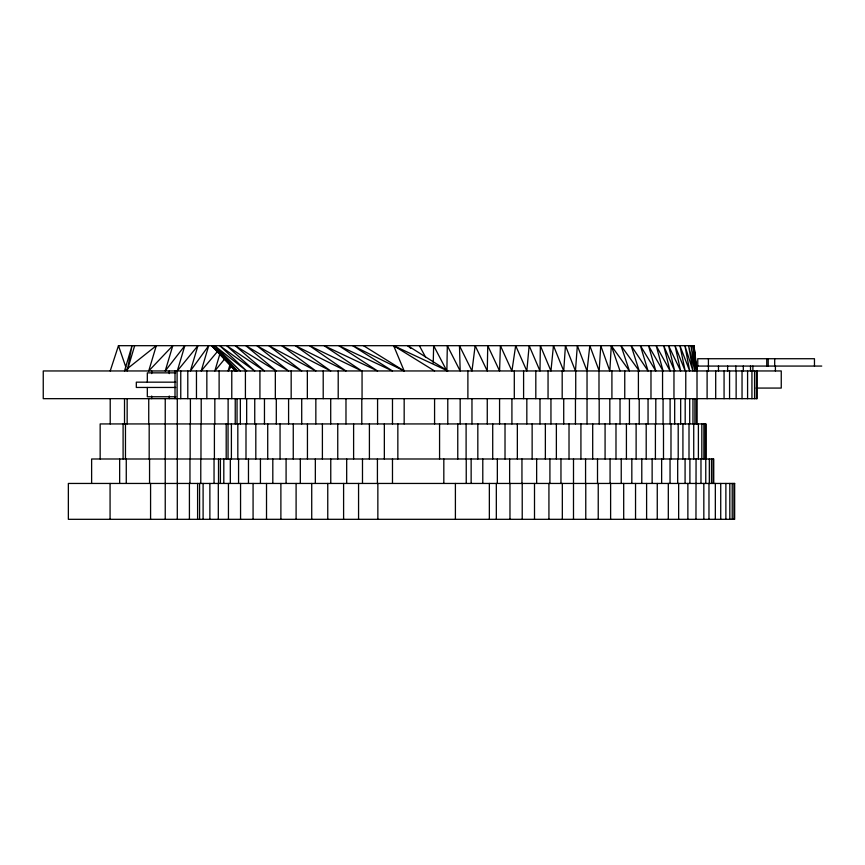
<?xml version="1.0" encoding="UTF-8"?>
<svg xmlns="http://www.w3.org/2000/svg" width="865" height="865" viewBox="0 0 865 865"><rect width="100%" height="100%" fill="white"/><g stroke="black" fill="none" stroke-linecap="round" stroke-linejoin="round"><path stroke-width="1.3" d="M433.224 362.976L433.657 345.686L446.859 370.955L447.324 345.686L460.169 370.955L459.477 345.686L471.966 370.955L475.155 345.686L487.265 370.955L487.752 345.686L499.57 370.955L500.413 345.686L511.918 370.955L515.67 345.686L526.828 370.955L529.153 345.686L539.987 370.955L540.365 345.686L550.951 370.955L553.459 345.686L563.721 370.955L565.451 345.686L575.452 370.955L577.344 345.686L587.032 370.955L587.032 423.937M110.212 370.955L118.462 345.686L694.022 345.686L697.039 370.955L692.995 345.686L696.444 370.955L690.973 345.686L694.919 370.955L688.594 345.686L692.962 370.955L684.896 345.686L689.697 370.955L679.912 345.686L685.188 370.955L675.014 345.686L680.668 370.955L668.569 345.686L674.678 370.955L663.671 345.686L670.105 370.955L656.211 345.686L663.077 370.955L648.512 345.686L655.8 370.955L640.381 345.686L648.058 370.955L631.158 345.686L639.213 370.955L621.016 345.686L629.428 370.955L611.285 345.686L609.814 370.955L600.753 345.686L599.185 370.955L589.811 345.686L587.032 370.955M229.982 364.641L228.122 370.955L231.204 366.565M134.659 345.686L127.155 370.955L132.01 345.686L124.517 370.955L156.295 345.686L148.737 370.955L172.784 345.686L165.237 370.955L184.84 345.686L177.293 370.955L197.934 345.686L190.397 370.955L208.714 345.686L201.21 370.955L217.266 351.752M220.088 353.266L214.834 370.955L224.792 358.824M696.53 366.068L821.75 366.068M175.79 372.858L147.32 372.858L147.32 382.157M175.725 382.168L136.313 382.168L136.313 387.455L175.725 387.455M756.118 388.071L781.257 388.071L781.257 370.955L43.25 370.955L43.25 398.668L757.221 398.668L757.221 370.955M175.79 396.765L147.32 396.765L147.32 387.466M231.074 365.906L235.237 370.955L211.601 345.686L237.042 370.955L212.379 345.686L240.351 370.955L214.563 345.686L246.666 370.955L219.742 345.686L254.743 370.955L226.662 345.686L264.463 370.955L235.204 345.686L276.303 370.955L245.822 345.686L288.586 370.955L256.851 345.686L301.712 370.955L268.788 345.686L315.844 370.955L281.687 345.686L330.711 370.955L295.343 345.686L345.978 370.955L309.443 345.686L361.786 370.955L324.115 345.686L377.572 370.955L338.788 345.686L392.483 370.955L352.639 345.686L404.171 370.955L393.64 345.686L447.778 370.955L407.772 345.686L410.702 348.303M393.64 345.686L434.576 370.955M363.516 345.686L404.171 370.955M419.374 345.686L425.58 357.169M611.285 345.686L620.021 370.955M118.462 345.686L125.847 367.16M693.871 345.686L694.682 353.666M695.092 357.656L695.503 361.646L694.022 345.686M814.462 366.068L814.462 358.726L697.763 358.726L697.763 366.068M775.408 366.068L775.408 370.955M774.694 358.726L774.694 366.068M768.196 358.726L768.196 366.068M766.758 358.726L766.758 366.068M756.421 370.955L756.421 398.668M754.583 370.955L754.583 398.668M752.885 366.068L752.885 370.955M751.934 370.955L751.934 398.668M750.517 366.068L750.517 370.955M747.587 370.955L747.587 398.668M743.305 366.068L743.305 370.955M742.04 370.955L742.04 398.668M736.137 370.955L736.137 398.668M735.845 366.068L735.845 370.955M733.931 483.449L733.931 519.314M732.212 483.449L732.212 519.314M729.822 483.449L729.822 519.314M729.563 370.955L729.563 398.668M727.627 366.068L727.627 370.955M725.876 483.449L725.876 519.314M724.07 370.955L724.07 398.668M720.729 483.449L720.729 519.314M718.48 366.068L718.48 370.955M715.701 370.955L715.701 398.668M715.333 483.449L715.333 519.314M713.744 483.449L713.744 458.991L91.625 458.991L91.625 483.449M713.095 458.991L713.095 483.449M711.484 458.991L711.484 483.449M709.332 458.991L709.332 483.449M708.976 483.449L708.976 519.314M708.413 358.726L708.413 370.955M707.105 370.955L707.105 398.668M706.078 458.991L706.078 423.937L100.156 423.937L100.156 458.991M705.764 458.991L705.764 483.449M703.883 423.937L703.883 458.991M703.829 483.449L703.829 519.314M701.818 423.937L701.818 458.991M700.974 458.991L700.974 483.449M698.39 423.937L698.39 458.991M697.006 366.068L697.039 423.937M696.444 398.668L696.444 423.937M696.066 458.991L695.968 519.314M694.919 398.668L694.919 423.937M693.73 423.937L693.73 458.991M692.962 398.668L692.962 423.937M689.902 458.991L689.902 483.449M689.697 398.668L689.697 423.937M689.005 423.937L689.005 458.991M687.87 483.449L687.87 519.314M685.772 370.955L685.772 398.668M685.188 398.668L685.188 423.937M685.08 458.991L685.08 483.449M682.918 423.937L682.918 458.991M680.668 398.668L680.668 423.937M678.647 483.449L678.647 519.314M678.203 423.937L678.203 458.991M677.684 458.991L677.684 483.449M674.678 398.668L674.678 423.937M673.965 370.955L673.965 398.668M670.981 423.937L670.981 458.991M670.105 398.668L670.105 423.937M670.04 458.991L670.04 483.449M668.31 483.449L668.31 519.314M663.498 423.937L663.498 458.991M663.077 398.668L663.077 423.937M662.558 370.955L662.558 398.668M661.639 458.991L661.639 483.449M657.259 483.449L657.259 519.314M655.8 398.668L655.8 423.937M655.4 423.937L655.4 458.991M652.134 458.991L652.134 483.449M650.977 370.955L650.977 398.668M648.058 398.668L648.058 423.937M646.609 483.449L646.609 519.314M646.198 423.937L646.198 458.991M641.787 458.991L641.787 483.449M639.213 398.668L639.213 423.937M638.402 370.955L638.402 398.668M636.121 423.937L636.121 458.991M635.537 483.449L635.537 519.314M631.828 458.991L631.828 483.449M629.428 398.668L629.428 423.937M626.411 423.937L626.411 458.991M624.757 370.955L624.757 398.668M623.697 483.449L623.697 519.314M621.232 458.991L621.232 483.449M620.021 398.668L620.021 423.937M615.988 423.937L615.988 458.991M611.912 370.955L611.912 398.668M610.614 483.449L610.614 519.314M610.074 458.991L610.074 483.449M609.814 398.668L609.814 423.937M605.078 423.937L605.078 458.991M599.185 398.668L599.185 423.937M598.991 370.955L598.991 398.668M598.234 483.449L598.234 519.314M597.51 458.991L597.51 483.449M592.698 423.937L592.698 458.991M585.767 483.449L585.767 519.314M585.573 458.991L585.573 483.449M580.923 423.937L580.923 458.991M575.733 370.955L575.733 398.668M575.452 398.668L575.452 423.937M573.506 458.991L573.495 519.314M569.019 423.937L569.019 458.991M563.721 398.668L563.721 423.937M562.185 370.955L562.185 398.668M562.326 483.449L562.326 519.314M560.963 458.991L560.963 483.449M556.368 423.937L556.368 458.991M550.951 398.668L550.951 423.937M549.913 458.991L549.913 483.449M548.929 483.449L548.929 519.314M548.053 370.955L548.053 398.668M545.361 423.937L545.361 458.991M539.987 398.668L539.987 423.937M536.646 458.991L536.646 483.449M535.813 370.955L535.813 398.668M534.505 483.449L534.505 519.314M532.137 423.937L532.137 458.991M526.828 398.668L526.828 423.937M523.595 370.955L523.595 398.668M522.222 483.449L522.222 519.314M521.952 458.991L521.952 483.449M517.346 423.937L517.346 458.991M514.297 370.955L514.297 398.668M511.918 398.668L511.918 423.937M509.972 483.449L509.972 519.314M509.636 458.991L509.636 483.449M505.019 423.937L505.019 458.991M499.57 398.668L499.57 423.937M497.343 458.991L497.343 483.449M496.326 483.449L496.326 519.314M492.715 423.937L492.715 458.991M489.352 483.449L489.352 519.314M487.265 398.668L487.265 423.937M482.789 458.991L482.789 483.449M477.826 423.937L477.826 458.991M471.966 398.668L471.966 423.937M471.144 458.991L471.144 483.449M467.889 370.955L467.889 398.668M466.235 458.991L466.235 483.449M466.105 423.937L466.105 458.991M460.169 398.668L460.169 423.937M457.769 423.937L457.769 458.991M455.401 483.449L455.401 519.314M447.778 398.668L447.778 423.937M443.821 458.991L443.821 483.449M439.571 423.937L439.571 458.991M434.576 398.668L434.576 423.937M404.171 398.668L404.171 423.937M397.846 423.937L397.846 458.991M392.483 398.668L392.483 423.937M392.483 458.991L392.483 483.449M384.341 423.937L384.341 458.991M377.854 483.449L377.854 519.314M377.572 398.668L377.572 423.937M377.421 458.991L377.421 483.449M369.409 423.937L369.409 458.991M362.489 458.991L362.489 483.449M362.057 370.955L362.057 398.668M361.786 398.668L361.786 423.937M358.564 483.449L358.564 519.314M353.612 423.937L353.612 458.991M346.681 458.991L346.681 483.449M345.978 398.668L345.978 423.937M343.6 483.449L343.6 519.314M338.204 370.955L338.204 398.668M337.75 423.937L337.75 458.991M330.711 398.668L330.711 423.937M330.765 458.991L330.765 483.449M327.759 483.449L327.759 519.314M323.207 370.955L323.207 398.668M322.396 423.937L322.396 458.991M315.844 398.668L315.844 423.937M315.336 458.991L315.336 483.449M311.724 483.449L311.724 519.314M307.443 423.937L307.443 458.991M307.345 370.955L307.345 398.668M301.712 398.668L301.712 423.937M300.317 458.991L300.317 483.449M296.1 483.449L296.1 519.314M293.257 423.937L293.257 458.991M291.17 370.955L291.17 398.668M288.586 398.668L288.586 423.937M286.088 458.991L286.088 483.449M280.887 483.449L280.887 519.314M280.055 423.937L280.055 458.991M276.303 398.668L276.303 423.937M275.329 370.955L275.329 398.668M272.81 458.991L272.81 483.449M267.718 423.937L267.718 458.991M266.517 483.449L266.517 519.314M264.463 398.668L264.463 423.937M260.43 458.991L260.43 483.449M259.922 370.955L259.922 398.668M255.813 423.937L255.813 458.991M254.743 398.668L254.743 423.937M253.077 483.449L253.077 519.314M248.471 458.991L248.471 483.449M246.666 398.668L246.666 423.937M245.995 423.937L245.995 458.991M245.411 370.955L245.411 398.668M240.556 483.449L240.556 519.314M240.351 398.668L240.351 423.937M238.567 458.991L238.567 483.449M237.821 423.937L237.821 458.991M237.042 398.668L237.042 423.937M235.237 398.668L235.237 423.937M231.777 370.955L231.777 398.668M231.398 423.937L231.398 458.991M230.317 458.991L230.317 483.449M228.447 483.449L228.447 519.314M228.122 398.668L228.122 423.937M228.046 423.937L228.046 458.991M226.197 423.937L226.197 458.991M223.808 458.991L223.808 483.449M220.402 458.991L220.402 483.449M219.115 370.955L219.115 398.668M218.521 458.991L218.521 483.449M218.315 483.449L218.315 519.314M214.834 398.668L214.834 423.937M214.401 423.937L214.401 458.991M214.044 458.991L214.044 483.449M209.871 483.449L209.871 519.314M206.843 370.955L206.843 398.668M203.102 483.449L203.102 519.314M201.21 398.668L201.21 423.937M200.972 423.937L200.972 458.991M200.777 458.991L200.777 483.449M199.577 483.449L199.577 519.314M197.598 483.449L197.598 519.314M196.463 370.955L196.463 398.668M190.397 398.668L190.397 423.937M190.159 423.937L190.159 458.991M189.965 458.991L189.965 483.449M189.413 483.449L189.413 519.314M187.792 370.955L187.792 398.668M180.763 370.955L180.763 398.668M177.293 398.668L177.293 519.314M177.098 370.955L177.098 398.668M175.011 370.955L175.011 398.668M169.27 370.955L169.27 373.594M169.27 396.029L169.27 398.668M165.237 398.668L165.237 519.314M151.678 370.955L151.678 373.594M151.678 396.029L151.678 398.668M150.575 483.449L150.575 519.314M149.559 458.991L149.559 483.449M149.18 423.937L149.18 458.991M148.737 398.668L148.737 423.937M127.155 398.668L127.155 423.937M126.268 458.991L126.268 483.449M125.468 423.937L125.468 458.991M124.517 398.668L124.517 423.937M123.1 423.937L123.1 458.991M119.651 458.991L119.651 483.449M110.212 398.668L110.212 423.937M110.071 483.449L110.071 519.314M734.655 483.449L68.357 483.449L68.357 519.314L734.655 519.314L734.655 483.449M696.174 368.295L695.903 365.636L696.195 368.295M705.451 458.991L705.451 423.937L705.451 458.991"/></g></svg>
